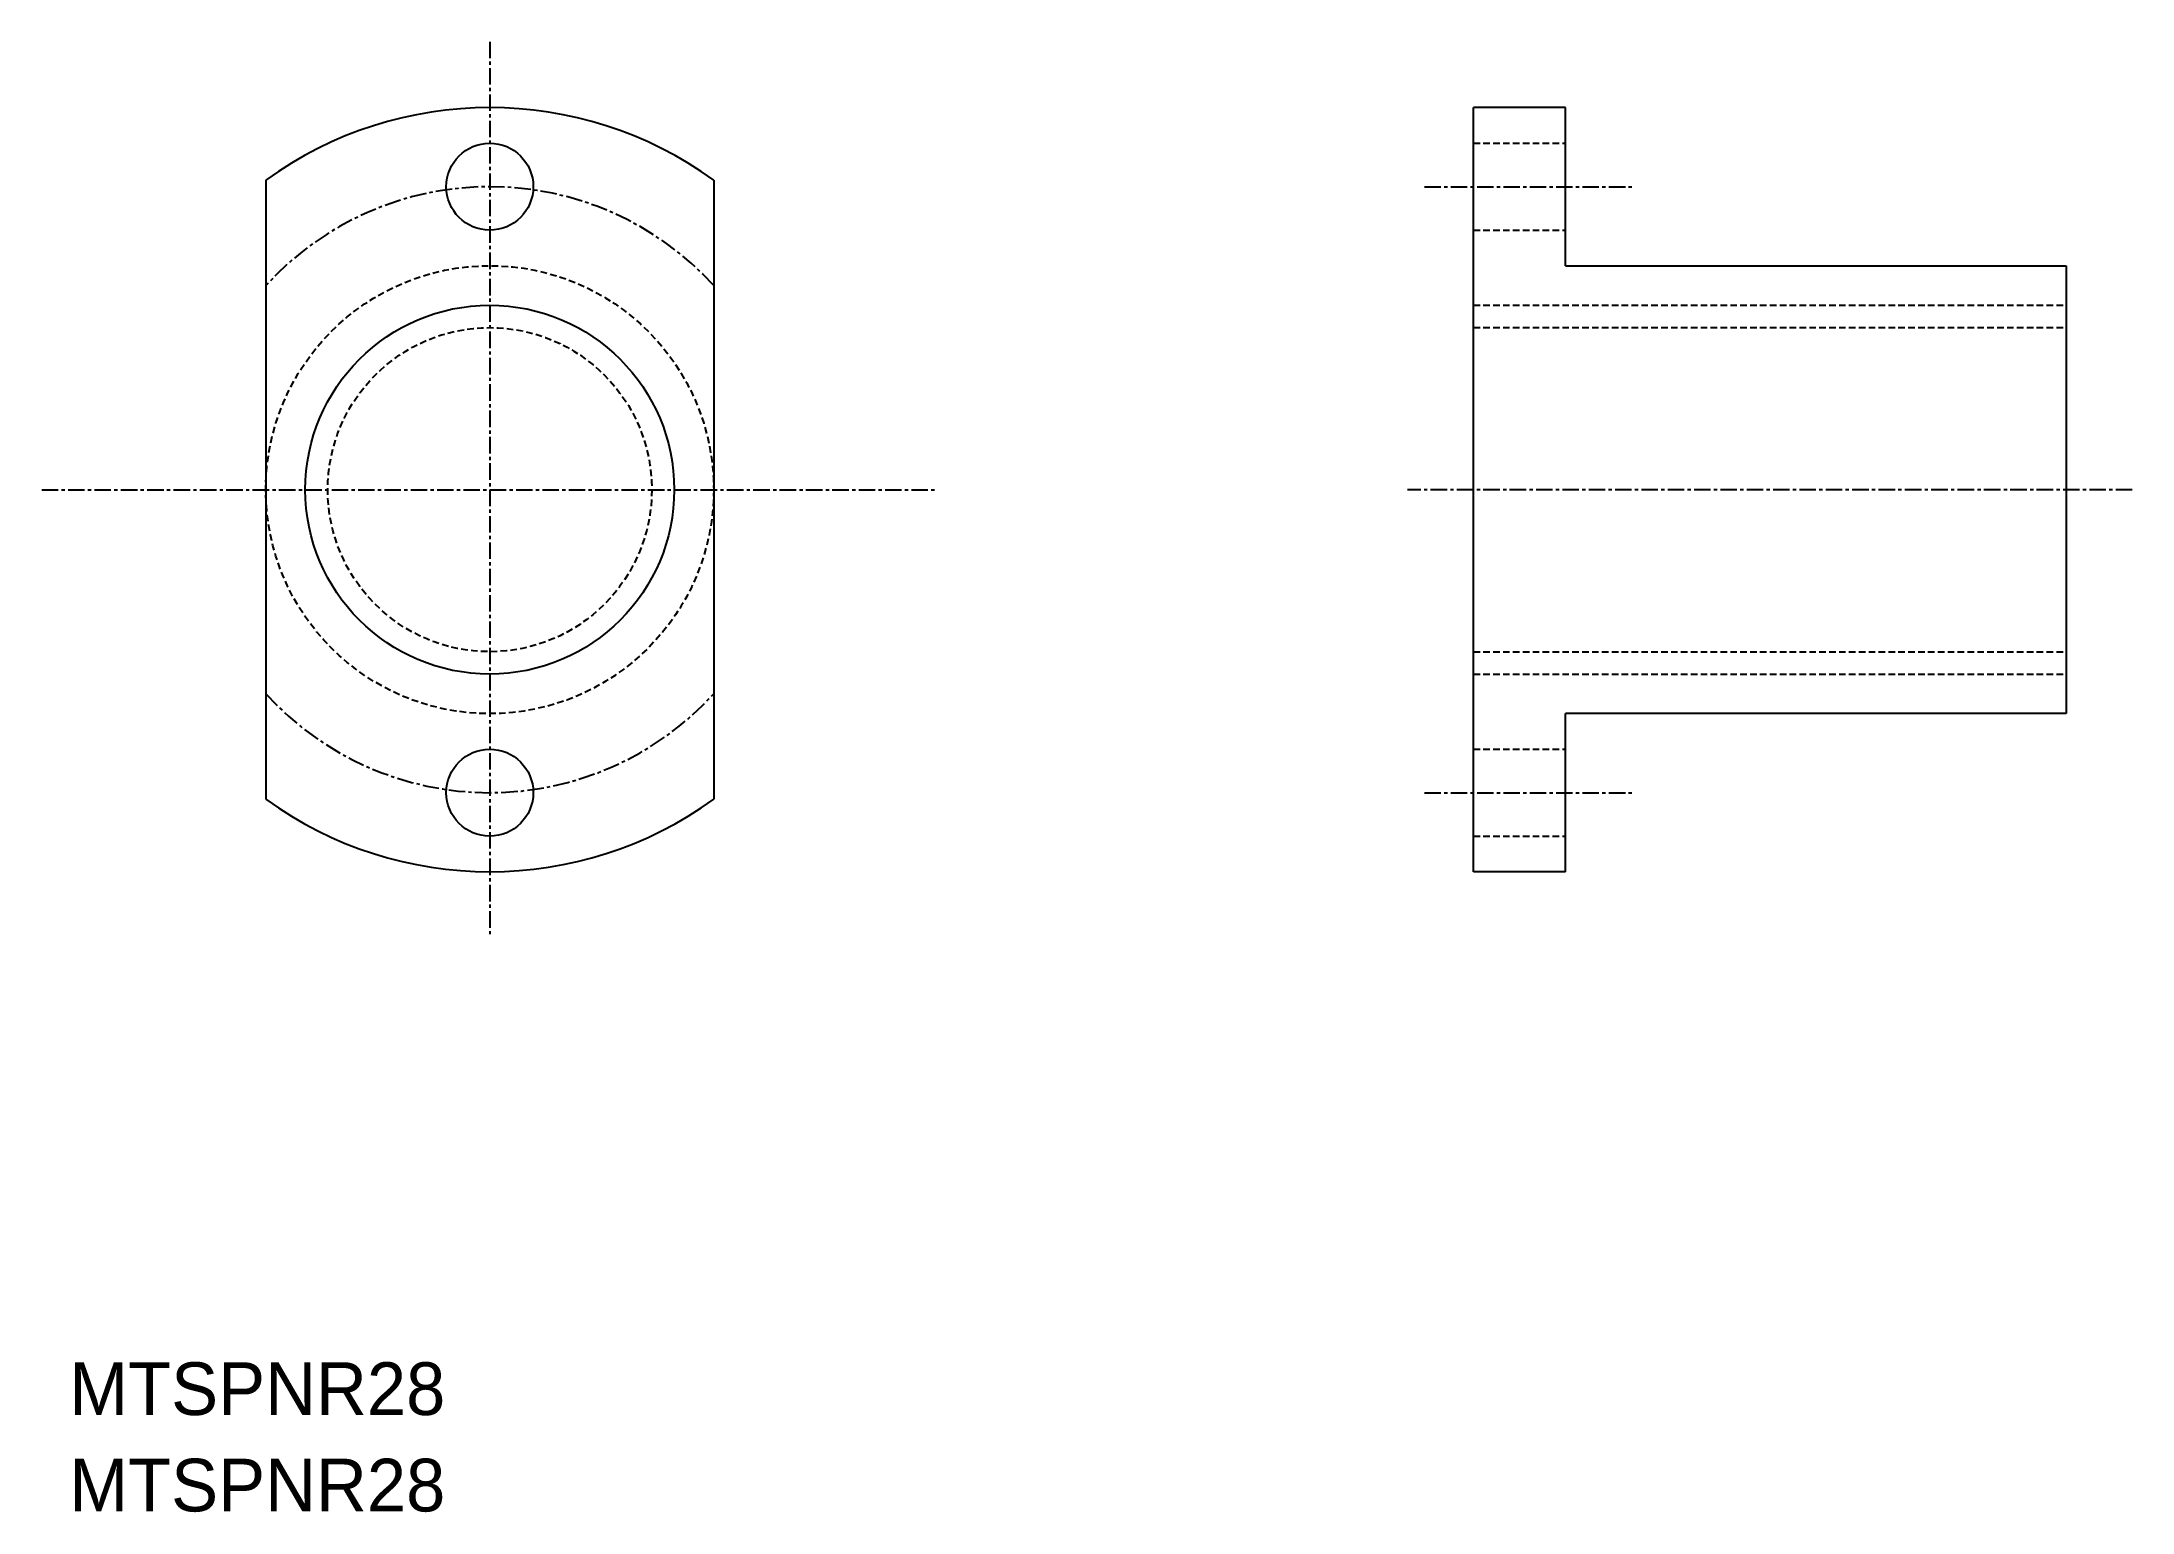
# Model space of a CAD drawing. Extents: x 442 to 601, y 140 to 252.
import ezdxf

# ---------------------------------------------------------------- set-up
doc = ezdxf.new("R2010")
doc.units = 0
doc.linetypes.add('CENTER', pattern=[2, 1.25, -0.25, 0.25, -0.25])
doc.linetypes.add('DASHED', pattern=[0.75, 0.5, -0.25])
doc.layers.get('0').update_dxf_attribs({"linetype": 'CONTINUOUS'})
doc.layers.add('CENTER', color=1, linetype='CENTER')

msp = doc.modelspace()

# ---------------------------------------------------------------- linework, layer by layer
at = {"color": 7, "linetype": 'CONTINUOUS'}
for p, q in [((550.53, 188.64), (550.53, 246.64)), ((557.53, 246.64), (550.53, 246.64)), ((557.53, 234.64), (557.53, 246.64)), ((458.87, 241.13), (458.87, 194.14)), ((492.87, 241.13), (492.87, 194.14)), ((557.53, 234.64), (595.53, 234.64)), ((595.53, 234.64), (595.53, 200.64)), ((595.53, 200.64), (557.53, 200.64)), ((557.53, 188.64), (557.53, 200.64)), ((557.53, 188.64), (550.53, 188.64))]:
    msp.add_line(p, q, dxfattribs=at)
at = {"color": 3, "linetype": 'DASHED'}
for p, q in [((550.53, 243.94), (557.53, 243.94)), ((550.53, 237.34), (557.53, 237.34)), ((550.53, 231.64), (595.53, 231.64)), ((550.53, 229.94), (595.53, 229.94)), ((550.53, 205.34), (595.53, 205.34)), ((550.53, 203.64), (595.53, 203.64)), ((550.53, 197.94), (557.53, 197.94)), ((550.53, 191.34), (557.53, 191.34))]:
    msp.add_line(p, q, dxfattribs=at)
at = {"color": 7, "linetype": 'CONTINUOUS'}
for centre, radius in [((475.87, 240.64), 3.3), ((475.87, 217.64), 14), ((475.87, 194.64), 3.3)]:
    msp.add_circle(centre, radius, dxfattribs=at)
at = {"color": 3, "linetype": 'DASHED'}
for radius in [17, 12.3]:
    msp.add_circle((475.87, 217.64), radius, dxfattribs=at)
at = {"color": 7, "linetype": 'CONTINUOUS'}
for start, end in [(54.1117, 125.8883), (234.1117, 305.8883)]:
    msp.add_arc((475.87, 217.64), 29, start, end, dxfattribs=at)
at = {"layer": 'CENTER', "color": 1, "linetype": 'CENTER'}
for p, q in [((475.87, 251.64), (475.87, 183.64)), ((546.81, 240.64), (562.55, 240.64)), ((441.87, 217.64), (509.87, 217.64)), ((600.53, 217.64), (545.53, 217.64)), ((546.81, 194.64), (562.55, 194.64))]:
    msp.add_line(p, q, dxfattribs=at)
for start, end in [(42.3426, 137.6574), (222.3426, 317.6574)]:
    msp.add_arc((475.87, 217.64), 23, start, end, dxfattribs=at)

# ---------------------------------------------------------------- texts
at = {"color": 7, "linetype": 'CONTINUOUS'}
for p in [(443.96, 147.4), (443.96, 140.08)]:
    msp.add_text('MTSPNR28', height=4, dxfattribs=at).set_placement(p)

doc.saveas('drawing.dxf')
